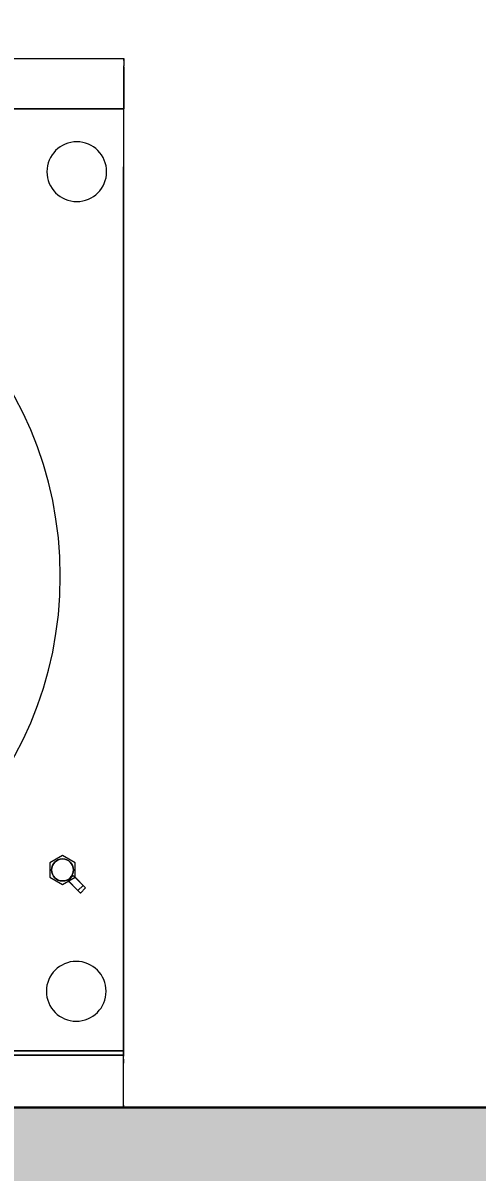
# Model space of a CAD drawing. Header units: millimetres. Extents: x -8689834 to 9419935, y -284943 to 166066.
# Drawn here: x -215197 to -214764, y 109509 to 110605 of the extents above; entities that cross this region are included whole.
import ezdxf
from ezdxf import colors
from ezdxf.entities.mleader import LeaderData, LeaderLine
from ezdxf.math import Vec2, Vec3

# ---------------------------------------------------------------- set-up
doc = ezdxf.new("R2010")
doc.units = ezdxf.units.MM
doc.header["$MEASUREMENT"] = 0
doc.layers.get('0').update_dxf_attribs({"color": 250, "lineweight": 9})
for name, color, linetype, lineweight in [('АР_Отметки', 250, 'Continuous', 15), ('АР_Перегородки газоблок', 165, 'Continuous', 30), ('АР_Перегородки газоблок_Штрих', 165, 'Continuous', 5), ('ТХ_пищеблок', 30, 'Continuous', 20)]:
    doc.layers.add(name, color=color, linetype=linetype, lineweight=lineweight)
doc.styles.add('ISOCPEUR', font='isocpeur.ttf', dxfattribs={"width": 0.7})

# ---------------------------------------------------------------- blocks, each defined once
blk = doc.blocks.new('_DotSmall')
at = {"color": 0, "linetype": 'ByBlock', "const_width": 0.5}
blk.add_lwpolyline([(-0.0625, 0, 1), (0.0625, 0, 1)], format="xyb", close=True, dxfattribs=at)

msp = doc.modelspace()

# ---------------------------------------------------------------- hatches: boundary and pattern name
at = {"layer": 'АР_Перегородки газоблок_Штрих', "ltscale": 100}
h = msp.add_hatch(dxfattribs=at)
h.set_pattern_fill('AR-CONC', scale=30)
h.set_pattern_definition([(50, (0, 0), (215.17805, -18.82564), [22.5, -247.5]), (355, (0, 0), (-41.6254, 225.65764), [18, -198]), (100.45144, (17.93, -1.57), (173.55265, 206.832), [19.12206, -210.34263]), (46.1842, (0, 60), (320.1724, -49.65578), [33.75, -371.25]), (96.63564, (26.68, 55.86), (280.3986, 292.2356), [28.6831, -315.51413]), (351.18416, (0, 60), (280.3986, 292.2356), [27, -297]), (21, (30, 45), (179.07212, -120.78567), [22.5, -247.5]), (326, (30, 45), (72.9946, 217.54501), [18, -198]), (71.45144, (44.92, 34.93), (252.06671, 96.75935), [19.12206, -210.34263]), (37.5, (0, 0), (3.647957, 99.868156), [0, -195.6, 0, -201, 0, -198.75]), (7.5, (0, 0), (78.92086, 118.323514), [0, -114.6, 0, -191.1, 0, -75.75]), (327.5, (-66.9, 0), (160.14673, -6.766462), [0, -75, 0, -234, 0, -310.5]), (317.5, (-96.9, 0), (174.95585, 30.031495), [0, -97.5, 0, -155.4, 0, -220.5])])
h.paths.add_polyline_path([(-212033.9, 110768.7), (-212153.9, 110768.7), (-212153.9, 109570.6), (-217983.9, 109570.6), (-217983.9, 109450.6), (-212153.9, 109450.6), (-212153.9, 108166), (-212033.9, 108166)])

# ---------------------------------------------------------------- linework, layer by layer
at = {"layer": 'АР_Перегородки газоблок', "color": 7, "ltscale": 100}
msp.add_lwpolyline([(-217983.9, 109570.6), (-212153.9, 109570.6)], dxfattribs=at)
at = {"layer": 'ТХ_пищеблок', "color": 230}
for p, q in [((-215942, 110570.8, 119.9), (-215101, 110570.8, 119.9)), ((-215942, 110570.8, 54.9), (-215101, 110570.8, 54.9)), ((-215101.5, 110462.5, 179.8), (-215101.5, 109619.5, 179.8)), ((-215159.6, 109811.1, 220.8), (-215171.6, 109804.1, 220.8)), ((-215147.6, 109804.1, 220.8), (-215159.6, 109811.1, 220.8)), ((-215171.6, 109804.1, 220.8), (-215171.6, 109790.3, 220.8)), ((-215147.6, 109790.3, 220.8), (-215147.6, 109804.1, 220.8)), ((-215171.6, 109790.3, 220.8), (-215159.6, 109783.3, 220.8)), ((-215159.6, 109783.3, 220.8), (-215147.6, 109790.3, 220.8)), ((-215149.4, 109791.9, 271.8), (-215154.3, 109787, 271.8)), ((-215149.4, 109791.9, 271.8), (-215148.3, 109790.8, 271.8)), ((-215148.3, 109790.8, 284.8), (-215137.9, 109780.4, 284.8)), ((-215153.3, 109785.9, 271.8), (-215154.3, 109787, 271.8)), ((-215142.8, 109775.5, 284.8), (-215153.3, 109785.9, 284.8)), ((-215137.9, 109779.7, 284.8), (-215142.1, 109775.5, 284.8)), ((-215137.9, 109780.4, 284.8), (-215137.9, 109780.4, 281)), ((-215142.8, 109775.5, 284.8), (-215142.8, 109775.5, 281))]:
    msp.add_line(p, q, dxfattribs=at)
at = {"layer": 'ТХ_пищеблок', "color": 230, "extrusion": (5.66554e-16, 1, 0)}
for p, q in [((-215942, 110570.8, 54.9), (-215101, 110570.8, 54.9)), ((-215942, 110570.8, 119.9), (-215101, 110570.8, 119.9)), ((-215101, 110570.8, 54.9), (-215101, 110570.8, 119.9))]:
    msp.add_line(p, q, dxfattribs=at)
at = {"layer": 'ТХ_пищеблок', "color": 230, "extrusion": (1, -5.66554e-16, 0)}
for p, q in [((-215101, 110570.8, 54.9), (-215101, 110570.8, 119.9)), ((-215101.5, 109619.5, 105.8), (-215101.5, 110467.5, 105.8)), ((-215101.5, 110462.5, 179.8), (-215101.5, 109619.5, 179.8)), ((-215147.6, 109790.3, 179.8), (-215147.6, 109804.1, 179.8)), ((-215147.6, 109804.1, 179.8), (-215147.6, 109804.1, 220.8)), ((-215147.6, 109790.3, 220.8), (-215147.6, 109804.1, 220.8)), ((-215147.6, 109790.3, 179.8), (-215147.6, 109790.3, 220.8)), ((-215101.5, 109619.5, 179.8), (-215101.5, 109619.5, 105.8))]:
    msp.add_line(p, q, dxfattribs=at)
at = {"layer": 'ТХ_пищеблок', "color": 230, "extrusion": (1.77636e-16, -1.0064e-31, -1)}
msp.add_line((-215101.5, 109619.5, 105.8), (-215101, 110563.8, 119.9), dxfattribs=at)
at = {"layer": 'ТХ_пищеблок', "color": 230, "extrusion": (-0.5, 0.866025, -1.59086e-16)}
for p, q in [((-215159.6, 109811.1, 179.8), (-215171.6, 109804.1, 179.8)), ((-215159.6, 109811.1, 220.8), (-215171.6, 109804.1, 220.8)), ((-215159.6, 109811.1, 179.8), (-215159.6, 109811.1, 220.8)), ((-215171.6, 109804.1, 179.8), (-215171.6, 109804.1, 220.8))]:
    msp.add_line(p, q, dxfattribs=at)
at = {"layer": 'ТХ_пищеблок', "color": 230, "extrusion": (-9.17483e-32, -1.83697e-16, -1)}
for p, q in [((-215159.6, 109811.1, 179.8), (-215171.6, 109804.1, 179.8)), ((-215147.6, 109804.1, 179.8), (-215159.6, 109811.1, 179.8)), ((-215171.6, 109804.1, 179.8), (-215171.6, 109790.3, 179.8)), ((-215147.6, 109790.3, 179.8), (-215147.6, 109804.1, 179.8)), ((-215171.6, 109790.3, 179.8), (-215159.6, 109783.3, 179.8)), ((-215159.6, 109783.3, 179.8), (-215147.6, 109790.3, 179.8))]:
    msp.add_line(p, q, dxfattribs=at)
at = {"layer": 'ТХ_пищеблок', "color": 230, "extrusion": (0.5, 0.866025, -1.59086e-16)}
for p, q in [((-215147.6, 109804.1, 179.8), (-215159.6, 109811.1, 179.8)), ((-215159.6, 109811.1, 179.8), (-215159.6, 109811.1, 220.8)), ((-215147.6, 109804.1, 220.8), (-215159.6, 109811.1, 220.8)), ((-215147.6, 109804.1, 179.8), (-215147.6, 109804.1, 220.8))]:
    msp.add_line(p, q, dxfattribs=at)
at = {"layer": 'ТХ_пищеблок', "color": 230, "extrusion": (-1, 5.66554e-16, 0)}
for p, q in [((-215171.6, 109804.1, 179.8), (-215171.6, 109790.3, 179.8)), ((-215171.6, 109804.1, 220.8), (-215171.6, 109790.3, 220.8)), ((-215171.6, 109804.1, 179.8), (-215171.6, 109804.1, 220.8)), ((-215171.6, 109790.3, 179.8), (-215171.6, 109790.3, 220.8))]:
    msp.add_line(p, q, dxfattribs=at)
at = {"layer": 'ТХ_пищеблок', "color": 230, "extrusion": (-0.501483, -0.865168, 1.58929e-16)}
for p, q in [((-215171.6, 109790.3, 179.8), (-215159.6, 109783.3, 179.8)), ((-215171.6, 109790.3, 220.8), (-215159.6, 109783.3, 220.8)), ((-215171.6, 109790.3, 179.8), (-215171.6, 109790.3, 220.8)), ((-215159.6, 109783.3, 179.8), (-215159.6, 109783.3, 220.8))]:
    msp.add_line(p, q, dxfattribs=at)
at = {"layer": 'ТХ_пищеблок', "color": 230, "extrusion": (0.5, -0.866025, 1.59086e-16)}
for p, q in [((-215159.6, 109783.3, 179.8), (-215147.6, 109790.3, 179.8)), ((-215159.6, 109783.3, 220.8), (-215147.6, 109790.3, 220.8)), ((-215147.6, 109790.3, 179.8), (-215147.6, 109790.3, 220.8)), ((-215159.6, 109783.3, 179.8), (-215159.6, 109783.3, 220.8))]:
    msp.add_line(p, q, dxfattribs=at)
at = {"layer": 'ТХ_пищеблок', "color": 230, "extrusion": (-0.707107, 0.707107, 9.74459e-14)}
for p, q in [((-215149.4, 109791.9, 271.8), (-215154.3, 109787, 271.8)), ((-215149.4, 109791.9, 257.8), (-215150.1, 109791.2, 257.8)), ((-215149.4, 109791.9, 257.8), (-215149.4, 109791.9, 258.3)), ((-215149.4, 109791.9, 269.3), (-215149.4, 109791.9, 271.8)), ((-215153.6, 109787.7, 257.8), (-215154.3, 109787, 257.8)), ((-215154.3, 109787, 258.3), (-215154.3, 109787, 257.8)), ((-215154.3, 109787, 271.8), (-215154.3, 109787, 269.3))]:
    msp.add_line(p, q, dxfattribs=at)
at = {"layer": 'ТХ_пищеблок', "color": 230, "extrusion": (0.707107, -0.707107, 0)}
for p, q in [((-215150.1, 109791.2, 257.8), (-215153.6, 109787.7, 257.8)), ((-215149.4, 109791.9, 258.3), (-215149.4, 109791.9, 269.3)), ((-215154.3, 109787, 269.3), (-215154.3, 109787, 258.3))]:
    msp.add_line(p, q, dxfattribs=at)
at = {"layer": 'ТХ_пищеблок', "color": 230, "extrusion": (6.11395e-15, -6.01718e-15, -1)}
for p, q in [((-215150.1, 109791.2, 257.8), (-215153.6, 109787.7, 257.8)), ((-215149.4, 109791.9, 257.8), (-215150.1, 109791.2, 257.8)), ((-215140, 109782.5, 257.8), (-215149.4, 109791.9, 257.8)), ((-215153.6, 109787.7, 257.8), (-215154.3, 109787, 257.8)), ((-215154.3, 109787, 257.8), (-215145, 109777.6, 257.8)), ((-215140, 109782.5, 257.8), (-215145, 109777.6, 257.8))]:
    msp.add_line(p, q, dxfattribs=at)
at = {"layer": 'ТХ_пищеблок', "color": 230, "extrusion": (0.707107, 0.707107, 0)}
for p, q in [((-215140, 109782.5, 257.8), (-215149.4, 109791.9, 257.8)), ((-215149.4, 109791.9, 257.8), (-215149.4, 109791.9, 258.3)), ((-215149.4, 109791.9, 258.3), (-215149.4, 109791.9, 269.3)), ((-215149.4, 109791.9, 269.3), (-215149.4, 109791.9, 271.8)), ((-215149.4, 109791.9, 271.8), (-215148.3, 109790.8, 271.8)), ((-215148.3, 109790.8, 271.8), (-215148.3, 109790.8, 284.8)), ((-215148.3, 109790.8, 284.8), (-215137.9, 109780.4, 284.8)), ((-215137.9, 109780.4, 281), (-215140, 109782.5, 257.8)), ((-215137.9, 109780.4, 284.8), (-215137.9, 109780.4, 281))]:
    msp.add_line(p, q, dxfattribs=at)
at = {"layer": 'ТХ_пищеблок', "color": 230, "extrusion": (-0.707107, 0.707107, 0)}
for p, q in [((-215148.3, 109790.8, 271.8), (-215148.3, 109790.8, 284.8)), ((-215153.3, 109785.9, 284.8), (-215153.3, 109785.9, 271.8))]:
    msp.add_line(p, q, dxfattribs=at)
at = {"layer": 'ТХ_пищеблок', "color": 230, "extrusion": (-0.707107, -0.707107, 0)}
for p, q in [((-215153.3, 109785.9, 271.8), (-215154.3, 109787, 271.8)), ((-215154.3, 109787, 271.8), (-215154.3, 109787, 269.3)), ((-215154.3, 109787, 269.3), (-215154.3, 109787, 258.3)), ((-215154.3, 109787, 258.3), (-215154.3, 109787, 257.8)), ((-215154.3, 109787, 257.8), (-215145, 109777.6, 257.8)), ((-215142.8, 109775.5, 284.8), (-215153.3, 109785.9, 284.8)), ((-215153.3, 109785.9, 284.8), (-215153.3, 109785.9, 271.8)), ((-215145, 109777.6, 257.8), (-215142.8, 109775.5, 281)), ((-215142.8, 109775.5, 284.8), (-215142.8, 109775.5, 281))]:
    msp.add_line(p, q, dxfattribs=at)
at = {"layer": 'ТХ_пищеблок', "color": 230, "extrusion": (0.70124, -0.70124, -0.128554)}
for p, q in [((-215140, 109782.5, 257.8), (-215145, 109777.6, 257.8)), ((-215145, 109777.6, 257.8), (-215142.8, 109775.5, 281)), ((-215137.9, 109779.7, 284.8), (-215142.1, 109775.5, 284.8)), ((-215137.9, 109780.4, 281), (-215140, 109782.5, 257.8))]:
    msp.add_line(p, q, dxfattribs=at)
at = {"layer": 'ТХ_пищеблок', "color": 230, "extrusion": (-5.66554e-16, -1, 0)}
msp.add_line((-215101.5, 109619.5, 179.8), (-215101.5, 109619.5, 105.8), dxfattribs=at)
at = {"layer": 'ТХ_пищеблок', "color": 230, "extrusion": (-1.04074e-31, -1.83697e-16, -1)}
for centre in [(215146, 110462.8, 902.7), (215146, 110462.8, 859.2), (215146.5, 109681.5, 806.3), (215146.5, 109681.5, 849.8), (215146.5, 109681.5, 806.3), (215146.5, 109681.5, 849.8)]:
    msp.add_circle(centre, 28.5, dxfattribs=at)
at = {"layer": 'ТХ_пищеблок', "color": 230, "extrusion": (0, 0, -1)}
msp.add_circle((215520.2, 110077.1, -179.8), 358.5, dxfattribs=at)
msp.add_circle((215520.2, 110077.1, -179.8), 358.5, dxfattribs=at)
at = {"layer": 'ТХ_пищеблок'}
for centre in [(-215159.6, 109797.2, 240.8), (-215159.6, 109797.2, 240.8), (-215159.6, 109797.2, 220.8)]:
    msp.add_circle(centre, 10.5, dxfattribs=at)
at = {"layer": 'ТХ_пищеблок', "extrusion": (-1.04074e-31, -1.83697e-16, -1)}
msp.add_circle((215159.6, 109797.2, -220.8), 10.5, dxfattribs=at)
at = {"layer": 'ТХ_пищеблок', "extrusion": (1, -5.66554e-16, 0)}
for centre, radius, start, end in [((110563.8, 119.9, -215101), 7.01, 0.0245, 90.6883), ((110568.8, 54.9, -215101), 2, 270, 360), ((110563.8, 119.9, -215101), 7.01, 0.0245, 90.6883), ((110568.8, 54.9, -215101), 2, 270, 360)]:
    msp.add_arc(centre, radius, start, end, dxfattribs=at)
at = {"layer": 'ТХ_пищеблок', "extrusion": (0.707107, -0.707107, -9.74459e-14)}
for start, end in [(57.421, 122.579), (292.6199, 302.579), (237.421, 247.3801)]:
    msp.add_arc((-74502.5, 263.8, -229768.2), 6.5, start, end, dxfattribs=at)
at = {"layer": 'ТХ_пищеблок', "extrusion": (-0.707107, 0.707107, 9.74459e-14)}
for start, end in [(57.421, 122.579), (237.421, 247.3801), (292.6199, 302.579)]:
    msp.add_arc((74502.5, 263.8, 229768.2), 6.5, start, end, dxfattribs=at)
at = {"layer": 'ТХ_пищеблок', "extrusion": (0.707107, -0.707107, 0)}
msp.add_arc((-74502.5, 263.8, -229768.2), 6.5, 247.3801, 292.6199, dxfattribs=at)
at = {"layer": 'ТХ_пищеблок', "extrusion": (-0.707107, 0.707107, 0)}
msp.add_arc((74502.5, 263.8, 229768.2), 6.5, 247.3801, 292.6199, dxfattribs=at)
at = {"layer": 'ТХ_пищеблок', "extrusion": (4.83848e-17, 4.83848e-17, -1)}
for centre, start, end in [((215138.2, 109780.1, -284.8), 135, 224.5201), ((215142.5, 109775.8, -284.8), 225.4799, 315)]:
    msp.add_arc(centre, 0.5, start, end, dxfattribs=at)
at = {"layer": 'ТХ_пищеблок'}
for centre, start, end in [((-215138.2, 109780.1, 284.8), 315.4799, 45), ((-215142.5, 109775.8, 284.8), 225, 314.5201)]:
    msp.add_arc(centre, 0.5, start, end, dxfattribs=at)
at = {"layer": 'ТХ_пищеблок', "extrusion": (-0.70124, 0.70124, 0.128554)}
for centre, major_axis, start_param, end_param in [((-215138.2, 109780.1, 281), (0.35, -0.35, 3.86), 0.008376, 1.570796), ((-215142.5, 109775.8, 281), (-0.35, 0.35, -3.86), 1.570796, 3.133217)]:
    msp.add_ellipse(centre, major_axis=major_axis, ratio=0.128554, start_param=start_param, end_param=end_param, dxfattribs=at)
at = {"layer": 'ТХ_пищеблок', "extrusion": (0.70124, -0.70124, -0.128554)}
for centre, major_axis, start_param, end_param in [((-215138.2, 109780.1, 281), (0.35, -0.35, 3.86), 4.712389, 6.27481), ((-215142.5, 109775.8, 281), (-0.35, 0.35, -3.86), 3.149968, 4.712389)]:
    msp.add_ellipse(centre, major_axis=major_axis, ratio=0.128554, start_param=start_param, end_param=end_param, dxfattribs=at)
at = {"layer": 'ТХ_пищеблок'}
for points in [[(-215101, 110522.8, -694.1), (-215101, 110562.8, -694.1), (-215101, 110562.8, -857.4), (-215101, 110522.8, -857.4)], [(-215101, 110522.8, 52.9), (-215101, 110562.8, 52.9), (-215101, 110562.8, -174.1), (-215101, 110522.8, -174.1)], [(-215101, 110562.8, -183.1), (-215101, 110522.8, -183.1), (-215101, 110522.8, -692.1), (-215101, 110562.8, -692.1)], [(-215101.5, 110421.5, 105.8), (-215101.5, 110421.5, -802.5), (-215101.5, 109620.5, -802.5), (-215101.5, 109620.5, 105.8)]]:
    msp.add_3dface(points, dxfattribs=at)
at = {"layer": 'ТХ_пищеблок', "color": 230}
for points in [[(-215101, 110522.8, 52.9), (-215942, 110522.8, 52.9), (-215942, 110522.8, -855.4), (-215101, 110522.8, -855.4)], [(-215101, 110522.8, -857.4), (-215101, 110522.8, -855.4), (-215942, 110522.8, -855.4), (-215942, 110522.8, -857.4)], [(-215101, 110522.8, 52.9), (-215942, 110522.8, 52.9), (-215942, 110522.8, -174.1), (-215101, 110522.8, -174.1)], [(-215942, 110522.8, -183.1), (-215942, 110522.8, -692.1), (-215101, 110522.8, -692.1), (-215101, 110522.8, -183.1)], [(-215101.5, 109624.8, 246.9), (-215942.5, 109624.8, 246.9), (-215942.5, 109624.8, 179.8), (-215101.5, 109624.8, 179.8)], [(-215101.5, 109620.5, 105.8), (-215942.5, 109620.5, 105.8), (-215942.5, 109620.5, -802.5), (-215101.5, 109620.5, -802.5)], [(-215101.5, 109620.5, 105.8), (-215942.5, 109620.5, 105.8), (-215942.5, 109620.5, 52.9), (-215101.5, 109620.5, 52.9)], [(-215101.5, 109570.8, 54.9), (-215942.5, 109570.8, 54.9), (-215942.5, 109570.8, 261.1), (-215101.5, 109570.8, 261.1)]]:
    msp.add_3dface(points, dxfattribs=at)
for points, invisible_edges in [([(-215101.5, 109624.3, 251), (-215942.5, 109624.3, 251), (-215942.5, 109624.8, 246.9), (-215101.5, 109624.8, 246.9)], 1), ([(-215101.5, 109622.7, 254.9), (-215942.5, 109622.7, 254.9), (-215942.5, 109624.3, 251), (-215101.5, 109624.3, 251)], 5), ([(-215101.5, 109608.8, 246.9), (-215101.5, 109624.8, 246.9), (-215101.5, 109624.8, 179.8), (-215101.5, 109619.5, 179.8)], 9), ([(-215101.5, 109624.8, 246.9), (-215101.5, 109608.8, 246.9), (-215101.5, 109624.3, 251)], 3), ([(-215101.5, 109624.3, 251), (-215101.5, 109608.8, 246.9), (-215101.5, 109622.7, 254.9)], 3), ([(-215101.5, 109613, 262.3), (-215942.5, 109613, 262.3), (-215942.5, 109616.8, 260.7), (-215101.5, 109616.8, 260.7)], 5), ([(-215101.5, 109622.7, 254.9), (-215101.5, 109608.8, 246.9), (-215101.5, 109620.2, 258.2)], 3), ([(-215101.5, 109572.8, 52.9), (-215101.5, 109620.5, 52.9), (-215101.5, 109620.5, 105.8), (-215101.5, 109619.5, 105.8)], 8), ([(-215101.5, 109620.2, 258.2), (-215101.5, 109608.8, 246.9), (-215101.5, 109616.8, 260.7)], 3), ([(-215101.5, 109572.8, 52.9), (-215101.5, 109619.5, 105.8), (-215101.5, 109619.5, 179.8), (-215101.5, 109572.6, 262.9)], 13), ([(-215101.5, 109572.6, 262.9), (-215101.5, 109608.8, 262.9), (-215101.5, 109608.8, 246.9), (-215101.5, 109619.5, 179.8)], 14), ([(-215101.5, 109616.8, 260.7), (-215101.5, 109608.8, 246.9), (-215101.5, 109613, 262.3)], 3), ([(-215101.5, 109572.3, 53), (-215942.5, 109572.3, 53), (-215942.5, 109571.8, 53.2), (-215101.5, 109571.8, 53.2)], 5), ([(-215101.5, 109571.7, 262.6), (-215942.5, 109571.7, 262.6), (-215942.5, 109572.2, 262.8), (-215101.5, 109572.2, 262.8)], 5), ([(-215101.5, 109570.9, 261.6), (-215942.5, 109570.9, 261.6), (-215942.5, 109571.1, 262), (-215101.5, 109571.1, 262)], 5), ([(-215101.5, 109571.1, 53.9), (-215942.5, 109571.1, 53.9), (-215942.5, 109570.9, 54.4), (-215101.5, 109570.9, 54.4)], 5), ([(-215101.5, 109570.8, 261.1), (-215942.5, 109570.8, 261.1), (-215942.5, 109570.9, 261.6), (-215101.5, 109570.9, 261.6)], 4), ([(-215101.5, 109570.9, 54.4), (-215942.5, 109570.9, 54.4), (-215942.5, 109570.8, 54.9), (-215101.5, 109570.8, 54.9)], 1), ([(-215101.5, 109572.6, 262.9), (-215101.5, 109572.8, 52.9), (-215101.5, 109572.3, 53), (-215101.5, 109572.2, 262.8)], 5), ([(-215101.5, 109572.2, 262.8), (-215101.5, 109572.3, 53), (-215101.5, 109571.8, 53.2), (-215101.5, 109571.7, 262.6)], 5), ([(-215101.5, 109571.7, 262.6), (-215101.5, 109571.8, 53.2), (-215101.5, 109571.4, 53.5), (-215101.5, 109571.4, 262.4)], 5), ([(-215101.5, 109571.4, 262.4), (-215101.5, 109571.4, 53.5), (-215101.5, 109571.1, 53.9), (-215101.5, 109571.1, 262)], 5), ([(-215101.5, 109571.1, 262), (-215101.5, 109571.1, 53.9), (-215101.5, 109570.9, 54.4), (-215101.5, 109570.9, 261.6)], 5), ([(-215101.5, 109570.9, 261.6), (-215101.5, 109570.9, 54.4), (-215101.5, 109570.8, 54.9), (-215101.5, 109570.8, 261.1)], 1)]:
    msp.add_3dface(points, dxfattribs=dict(at, invisible_edges=invisible_edges))

# ---------------------------------------------------------------- leaders
at = {"layer": 'АР_Отметки', "color": 7}
ml = msp.add_multileader_mtext('Standard', dxfattribs=at)
ml.set_content('{\\W0.8;-2,730}', color=7, style='ISOCPEUR')
ml.set_leader_properties(color=256, linetype='Continuous', lineweight=-1)
ml.set_arrow_properties(name='DOTSMALL')
ml.build(insert=Vec2(0, 0))
ml.multileader.update_dxf_attribs({"has_text_frame": 1, "text_left_attachment_type": 4, "text_right_attachment_type": 4, "dogleg_length": 100, "arrow_head_size": 180})
ctx = ml.context
ctx.base_point, ctx.char_height, ctx.arrow_head_size, ctx.landing_gap_size, ctx.plane_origin = Vec3(-314791.3, 121809, 0), 250, 180, 50, Vec3(-319449.8, 117956.7, 0)
ctx.left_attachment, ctx.right_attachment = 4, 4
notes = []
notes.append((ctx, [(0, (0, 0, 0), (0, 0), (1, 0), 1, [])]))
ctx.mtext.insert, ctx.mtext.width, ctx.mtext.defined_height, ctx.mtext.line_spacing_style, ctx.mtext.flow_direction = Vec3(-314741.3, 122142.4, 0), 769.989, 343.9, 2, 5
ml = msp.add_multileader_mtext('Standard', dxfattribs=at)
ml.set_content('{\\W0.8;-2,430}', color=7, style='ISOCPEUR')
ml.set_leader_properties(color=256, linetype='Continuous', lineweight=-1)
ml.set_arrow_properties(name='DOTSMALL')
ml.build(insert=Vec2(0, 0))
ml.multileader.update_dxf_attribs({"has_text_frame": 1, "text_left_attachment_type": 4, "text_right_attachment_type": 4, "dogleg_length": 100, "arrow_head_size": 180})
ctx = ml.context
ctx.base_point, ctx.char_height, ctx.arrow_head_size, ctx.landing_gap_size, ctx.plane_origin = Vec3(-301002.2, 120038.6), 250, 180, 50, Vec3(-299949.6, 118383.4)
ctx.left_attachment, ctx.right_attachment = 4, 4
notes.append((ctx, [(0, (0, 0, 0), (0, 0), (1, 0), 1, [])]))
ctx.mtext.insert, ctx.mtext.width, ctx.mtext.line_spacing_style, ctx.mtext.flow_direction = Vec3(-300952.2, 120371.9), 852.697, 2, 5
ml = msp.add_multileader_mtext('Standard', dxfattribs=at)
ml.set_content('{\\W0.8;-2,430}', color=7, style='ISOCPEUR')
ml.set_leader_properties(color=256, linetype='Continuous', lineweight=-1)
ml.set_arrow_properties(name='DOTSMALL')
ml.build(insert=Vec2(0, 0))
ml.multileader.update_dxf_attribs({"has_text_frame": 1, "text_left_attachment_type": 4, "text_right_attachment_type": 4, "dogleg_length": 100, "arrow_head_size": 180})
ctx = ml.context
ctx.base_point, ctx.char_height, ctx.arrow_head_size, ctx.landing_gap_size, ctx.plane_origin = Vec3(-336711.9, 117132.7), 250, 180, 50, Vec3(-335659.2, 115477.5)
ctx.left_attachment, ctx.right_attachment = 4, 4
notes.append((ctx, [(0, (0, 0, 0), (0, 0), (1, 0), 1, [])]))
ctx.mtext.insert, ctx.mtext.width, ctx.mtext.line_spacing_style, ctx.mtext.flow_direction = Vec3(-336661.9, 117466), 852.697, 2, 5
ml = msp.add_multileader_mtext('Standard', dxfattribs=at)
ml.set_content('{\\W0.8;-2,480}', color=7, style='ISOCPEUR')
ml.set_leader_properties(color=256, linetype='Continuous', lineweight=-1)
ml.set_arrow_properties(name='DOTSMALL')
ml.build(insert=Vec2(0, 0))
ml.multileader.update_dxf_attribs({"has_text_frame": 1, "text_left_attachment_type": 4, "text_right_attachment_type": 4, "dogleg_length": 100, "arrow_head_size": 180})
ctx = ml.context
ctx.base_point, ctx.char_height, ctx.arrow_head_size, ctx.landing_gap_size, ctx.plane_origin = Vec3(-302468.1, 114434.6), 250, 180, 50, Vec3(-301415.4, 112779.4)
ctx.left_attachment, ctx.right_attachment = 4, 4
notes.append((ctx, [(0, (0, 0, 0), (0, 0), (1, 0), 1, [])]))
ctx.mtext.insert, ctx.mtext.width, ctx.mtext.line_spacing_style, ctx.mtext.flow_direction = Vec3(-302418.1, 114767.9), 852.697, 2, 5
for ctx, leaders in notes:
    for number, flags, end, landing, length, lines in leaders:
        leader = LeaderData()
        leader.index, (leader.has_last_leader_line, leader.has_dogleg_vector, leader.attachment_direction) = number, flags
        leader.last_leader_point, leader.dogleg_vector, leader.dogleg_length = Vec3(end), Vec3(landing), length
        for number, points, colour, breaks in lines:
            line = LeaderLine()
            line.index, line.vertices, line.color, line.breaks = number, Vec3.list(points), colors.encode_raw_color(colour), breaks
            leader.lines.append(line)
        ctx.leaders.append(leader)

doc.saveas('drawing.dxf')
